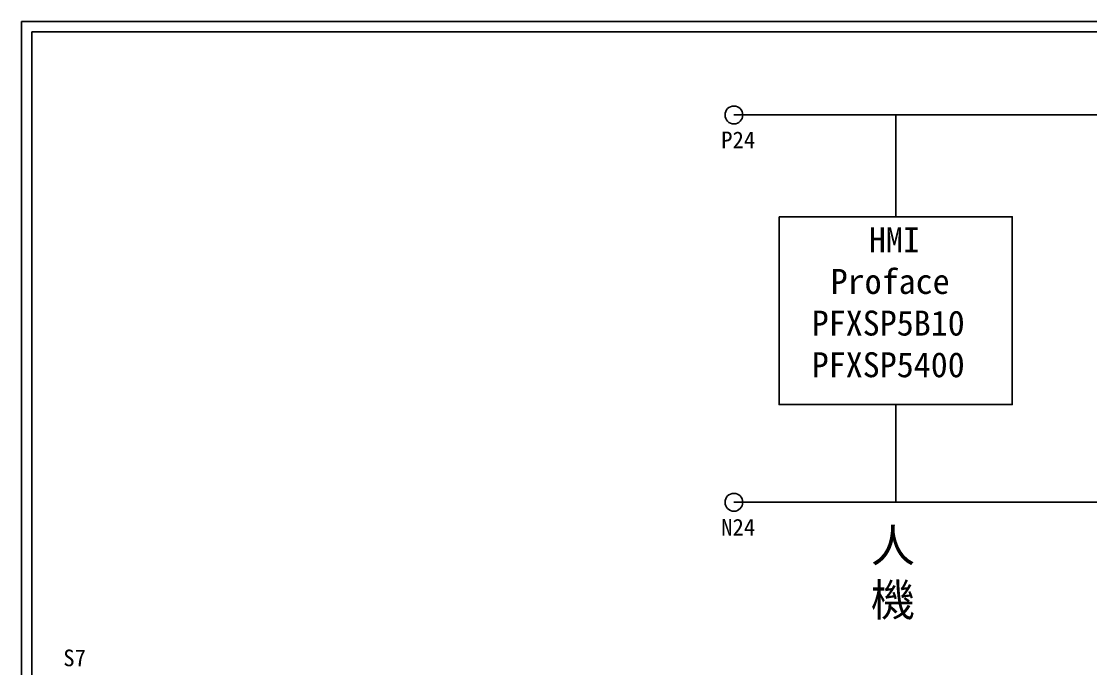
# Model space of a CAD drawing. Extents: x 10 to 297, y 3 to 207.
# Drawn here: x 10 to 138.3, y 129.3 to 207 of the extents above; entities that cross this region are included whole.
import ezdxf

# ---------------------------------------------------------------- set-up
doc = ezdxf.new("R2010")
doc.units = 0
doc.layers.get('0').update_dxf_attribs({"linetype": 'CONTINUOUS'})
doc.layers.add('圖框層', color=7, linetype='CONTINUOUS')
doc.layers.add('標尺寸層', color=3, linetype='CONTINUOUS')
doc.styles.add('CNS', font='romanc.shx', dxfattribs={"bigfont": 'chineset.shx'})
doc.styles.add('STSL', font='kaiu.ttf')

msp = doc.modelspace()

# ---------------------------------------------------------------- linework, layer by layer
at = {"color": 7}
for centre in [(95.53, 195.74), (95.53, 149.25)]:
    msp.add_circle(centre, 1.07, dxfattribs=at)
at = {"layer": '圖框層', "color": 7}
for p, q in [((297, 206.97), (10, 206.97)), ((10, 3), (10, 206.97)), ((295.75, 205.72), (11.25, 205.72)), ((11.25, 4.25), (11.25, 205.72))]:
    msp.add_line(p, q, dxfattribs=at)
at = {"layer": '標尺寸層', "color": 7}
for p, q in [((171.72, 195.74), (95.53, 195.74)), ((114.95, 183.52), (114.95, 195.74)), ((114.95, 160.98), (114.95, 149.25)), ((95.53, 149.25), (171.72, 149.25))]:
    msp.add_line(p, q, dxfattribs=at)
msp.add_lwpolyline([(100.96, 183.52), (128.94, 183.52), (128.94, 160.98), (100.96, 160.98)], close=True, dxfattribs=at)

# ---------------------------------------------------------------- texts
at = {"layer": '圖框層', "color": 7, "style": 'STSL'}
for s, p in [('P24', (94, 191.75)), ('N24', (94, 145.26)), ('S7', (15.03, 129.57))]:
    msp.add_text(s, height=2, dxfattribs=at).set_placement(p)
at = {"layer": '標尺寸層', "color": 7, "insert": (100.84, 182.26), "char_height": 3, "attachment_point": 1, "style": 'CNS'}
msp.add_mtext_dynamic_manual_height_columns('\\pi10.892;{\\fMingLiU|b0|i0|c136|p49;HMI\\P\\pi6.3007;Proface\\P\\pi4.0289;PFXSP5B10\\PPFXSP5400}', width=27.9851, gutter_width=32.5, heights=[0], dxfattribs=at)
at = {"layer": '標尺寸層', "color": 7, "insert": (111.97, 145.99), "char_height": 3.9, "width": 4.9608, "attachment_point": 1, "style": 'CNS'}
msp.add_mtext('{\\fDFKai-SB|b0|i0|c136|p65;人機}', dxfattribs=at)

doc.saveas('drawing.dxf')
